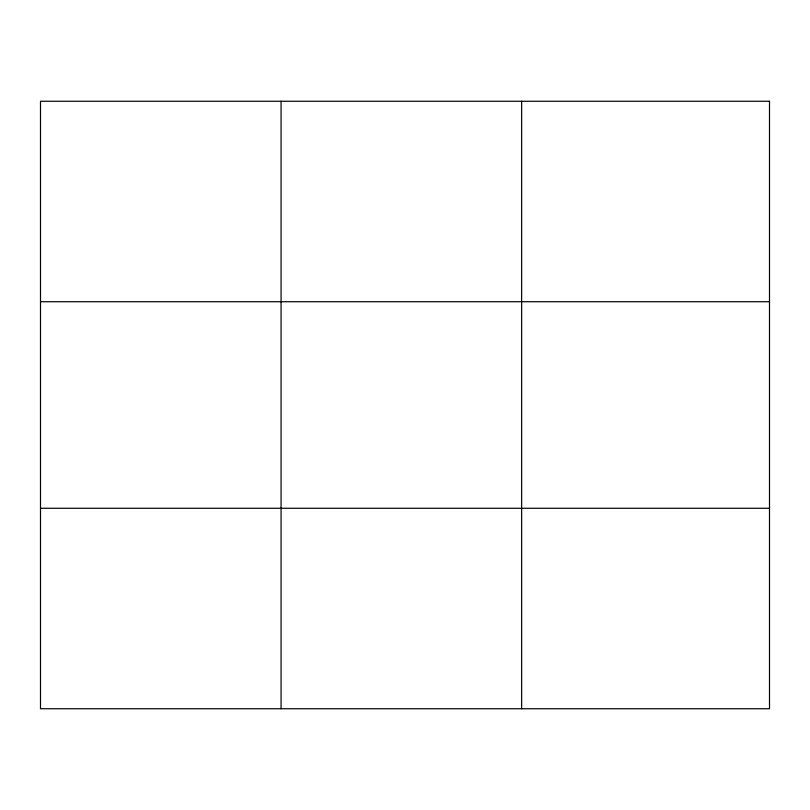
<?xml version="1.0" encoding="UTF-8"?>
<svg xmlns="http://www.w3.org/2000/svg" width="810" height="810" viewBox="0 0 810 810"><rect width="100%" height="100%" fill="white"/><g stroke="black" fill="none" stroke-linecap="round" stroke-linejoin="round"><path stroke-width="1.21" d="M281.07 708.74L281.07 101.26M521.64 708.74L521.64 101.26M40.5 301.725L769.5 301.725M40.5 508.275L769.5 508.275M769.5 101.26L769.5 708.74L40.5 708.74L40.5 101.26L769.5 101.26"/></g></svg>
